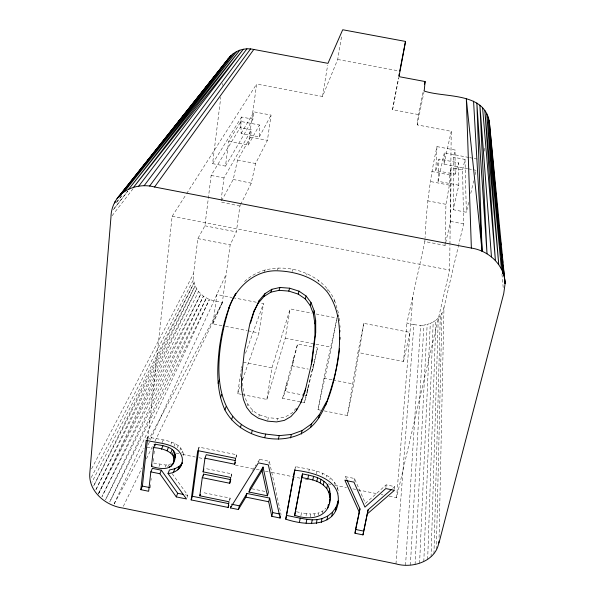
<?xml version="1.0" encoding="UTF-8"?>
<svg xmlns="http://www.w3.org/2000/svg" width="595" height="595" viewBox="0 0 595 595"><rect width="100%" height="100%" fill="white"/><g stroke="black" fill="none" stroke-linecap="round" stroke-linejoin="round"><path stroke-width="0.45" stroke-dasharray="2.98 2.23" d="M436.961 146.608L435.778 170.564L455.063 174.231L455.078 150.037L436.961 146.608C430.222 176.589 426.392 207.09 425.075 237.829M468.652 202.382L466.339 212.244L453.212 209.73L453.464 157.229L455.078 150.037M240.923 121.477L241.116 133.429L259.331 136.895L259.457 124.995L240.923 121.477L228.681 141.365L225.498 166.109L212.593 163.64L220.775 97.297M389.286 496.193L396.575 497.665L449.656 270.056L449.939 245.088M449.954 244.158L451.233 131.317L417.214 124.89L418.337 114.53L423.283 90.455M425.016 238.759L424.837 241.533L445.053 245.43L450.541 221.407L451.114 167.731L462.605 169.917L463.602 223.913L458.752 244.59M445.053 245.43L445.945 204.323L449.366 185.134L449.515 174.893L451.114 167.731M439.088 537.411L443.982 307.533L458.537 245.49M436.336 549.401L441.944 313.215L443.982 307.533M433.963 553.729L440.293 315.796L441.944 313.215M467.625 168.697L443.989 164.198L444.316 152.818L468.778 157.459M431.078 556.741L438.255 318.154L440.293 315.796M240.715 204.39L239.904 206.026L236.349 231.894L230.153 244.88L222.337 302.602L209.425 299.583L203.438 296.228L198.529 291.572L195.093 285.957L193.405 279.821L193.598 273.641L197.838 238.602L204.918 225.803L211.136 175.436L240.157 127.627L241.563 117.022L252.934 119.179L253.946 111.853L271.075 115.095L267.415 140.361L255.575 163.506L251.261 183.193L241.116 203.579M427.671 559.367L435.882 320.229L438.255 318.154M423.811 561.554L433.205 321.984L435.882 320.229M458.812 185.246L438.069 181.289L439.006 159.088L458.626 162.814L458.812 185.246L453.212 209.73M419.587 563.264L430.282 323.405L433.205 321.984M415.079 564.462L427.165 324.446L430.282 323.405M410.364 565.131L423.908 325.108L427.165 324.446M405.552 565.25L420.576 325.368L423.908 325.108M395.972 563.867L413.927 324.677L406.883 323.301L424.837 241.533M396.575 497.665L412.952 295.656M394.507 489.387L394.745 486.613L386.14 484.88L365.419 503.392L354.471 478.492L345.487 476.677L345.055 479.414M403.522 361.463L409.977 332.389L363.798 323.33L357.959 352.478L403.522 361.463L406.883 323.301M385.872 487.647L386.14 484.88M147.56 438.634L147.753 436.812C159.438 440.337 183.543 439.348 183.624 457.042M147.917 438.939L172.141 216.305L186.138 194.394M150.193 487.677L150.602 484.003M151.018 480.321L151.227 478.484M153.48 458.455L152.975 462.925L166.065 465.067L170.944 463.951M153.979 453.992L154.38 450.415M222.255 85.316L222.478 83.471M221.087 200.27L223.973 177.905L251.477 129.777L240.157 127.627M221.987 325.666L212.973 323.888L216.863 294.51L232.095 297.5M198.678 449.88L199.042 447.15L236.728 454.751L236.341 457.287M228.681 141.365L248.264 145.098L256.646 84.051L322.505 96.464L337.7 59.478L341.642 36.057M239.904 206.026L220.857 202.055L233.218 179.445L237.561 160.062L250.465 137.133L251.477 129.777M354.077 481.236L354.471 478.492M241.31 394.351L237.665 393.63L241.28 369.22M241.414 368.32L241.682 366.513M231.254 477.16L231.753 473.843L204.36 468.302M229.767 500.521L230.139 498.089L201.988 492.37M242.529 379.759L258.944 332.955L263.451 303.651L259.866 302.944M242.225 394.537L266.835 399.446L271.96 367.866L290.144 308.887L311.758 313.126M322.505 96.464L327.666 65.138M266.835 399.446L285.28 338.146L290.144 308.887M337.343 489.402L337.581 487.93C330.976 471.091 310.56 469.827 295.455 466.592L295.046 468.384M324.253 410.9L347.368 415.511L353.698 384.072L363.798 323.33M347.368 415.511L357.959 352.478M286.827 382.897L285.355 391.517L282.551 398.367L301.628 402.168M293.818 357.58L292.383 365.947L285.355 391.517L303.889 395.206M334.353 484.271L334.665 482.441M329.883 479.525L330.21 477.703M322.304 513.299L322.713 511.046L325.986 508.182M308.091 387.122L306.537 395.735L304.35 402.718L302.535 402.354M304.774 395.385L306.537 395.735L314.205 361.611M295.127 468.399L295.455 466.592M326.417 477.116L326.752 475.301M318.161 515.203L318.578 512.949L322.713 511.046M418.337 114.53L392.559 109.673L398.583 77.365M320.698 410.193L318.035 409.657L323.918 378.167L336.971 318.072L316.257 314.011M318.035 409.657L331.489 347.257L336.971 318.072M322.14 474.951L322.483 473.137M314.398 516.051L314.829 513.797L318.578 512.949M310.27 516.995L310.858 513.991L314.829 513.797M392.559 109.673L398.635 78.436M316.309 473.888L316.845 471.18M306.031 515.88L306.477 513.626L310.858 513.991M417.214 124.89L424.004 91.927M300.892 515.791L301.509 512.793L306.477 513.626M308.887 471.173L309.259 469.373M312.695 369.971L317.477 347.963L312.955 347.071M438.069 181.289L444.316 152.818M443.989 164.198L451.233 131.317M334.197 301.702L334.539 300.23C319.976 267.728 270.145 256.802 244.233 281.822M462.605 169.917L465.015 159.415L453.464 157.229M280.662 515.783L281.011 514.288L269.312 461.318L259.405 459.325L257.94 461.683M470.757 193.42L473.694 180.865M475.167 174.588L476.223 170.111M312.048 346.892L297.56 344.036L292.383 365.947L308.277 369.093M484.107 151.182L484.955 147.59M304.35 402.718L317.477 347.963M327.637 290.561L327.994 289.111M318.451 281.673L318.838 280.245M268.828 463.096L269.312 461.318M282.551 398.367L297.56 344.036M277.062 420.219L277.53 418.516L285.258 416.991L291.773 413.183L296.66 407.798M435.778 170.564L439.006 159.088M258.647 461.98L259.405 459.325M267.668 420.256L268.404 417.712L277.53 418.516M306.663 275.098L307.079 273.685M258.84 416.522L259.361 414.827C245.281 408.088 242.083 391.041 242.567 376.895M229.454 500.291L230.139 498.089M455.063 174.231L458.626 162.814M231.068 475.993L231.753 473.843M252.02 411.926L252.555 410.245M235.88 457.391L236.728 454.751M247.178 405.708L247.721 404.042M292.078 271.573L292.762 269.476M237.665 393.63L240.097 386.69M277.419 270.1L278.163 268.01M245.504 353.281L263.451 303.651M187.016 497.509L187.827 495.33L172.178 473.687M198.053 449.753L199.042 447.15M264.388 271.684L265.192 269.595M183.067 455.673L183.624 454.275M181.787 453.115L182.628 451.032M179.921 450.259L180.768 448.184M177.34 447.76L178.195 445.685M167.79 466.926L168.668 464.814M165.179 467.179L166.065 465.067M173.978 446.384L175.131 443.617M170.951 444.212L171.829 442.152M159.006 466.435L159.906 464.331M162.026 442.673L163.231 439.928M212.973 323.888L222.337 302.602L148.929 439.266M148.17 444.718L150.096 440.501M150.483 439.653L226.197 274.109M146.809 438.857L147.753 436.812M114.106 503.876L209.425 299.583L109.778 501.912L206.324 298.088L105.702 499.48M105.672 499.465L203.438 296.228L101.968 496.624L200.82 294.042L98.242 494.244L196.61 288.858L95.832 489.901M95.817 489.893L195.093 285.957L93.571 486.167L194.015 282.923L91.905 482.27M123.344 506.33L142.004 467.923M146.467 458.738L153.361 444.539M154.99 441.2L222.337 302.602M98.235 494.244L198.529 291.572M91.288 477.48L193.405 279.821M91.63 468.771L193.598 273.641M114.203 503.92L144.094 448.273M259.331 136.895L271.075 115.095M248.264 145.098L259.457 124.995M225.498 166.109L252.934 119.179M241.116 133.429L253.946 111.853M212.593 163.64L241.563 117.022M252.555 470.348L255.984 464.836M186.644 193.613L256.646 84.051M127.799 190.906L113.057 210.005L127.91 191.077M112.091 215.762L133.102 188.667M116.523 202.255L121.663 195.681M116.553 202.263L122.31 194.974M392.693 488.398L394.745 486.613M413.927 324.677L420.576 325.368M337.7 59.478L399.758 71.088M469.686 157.63L473.308 158.322M474.215 158.493L477.837 159.177M468.54 168.868L472.177 169.56M473.085 169.731L476.721 170.423M431.591 171.479L449.515 174.893M250.465 137.133L267.415 140.361M430.981 181.631L449.366 185.134M237.561 160.062L255.575 163.506M427.493 200.79L445.945 204.323M211.136 175.436L223.973 177.905M450.541 221.407L463.602 223.913M172.141 216.305L449.656 270.056M204.918 225.803L236.349 231.894M197.838 238.602L230.153 244.88M232.987 297.679L256.281 302.245M225.594 326.38L247.23 330.642M248.13 330.82L258.944 332.955M285.28 338.146L331.489 347.257M243.251 362.169L271.96 367.866M323.918 378.167L332.04 379.781M332.94 379.96L353.698 384.072M147.01 447.247L152.476 448.355M176.157 453.137L178.887 453.688M182.531 454.424L195.286 457.005M198.923 457.741L203.483 458.656M235.36 465.097L252.667 468.592M256.311 469.329L259.955 470.065M265.415 471.173L268.152 471.723M271.796 472.46L300.029 478.164M305.495 479.265L308.225 479.815M328.262 483.869L330.999 484.419M334.643 485.156L346.483 487.543M352.857 488.837L377.446 493.798M381.09 494.534L382.912 494.906M251.774 488.763L265.772 491.596M296.355 511.745L301.509 512.793M185.29 494.817L187.827 495.33M233.218 179.445L251.261 183.193M259.361 414.827L268.404 417.712M345.487 476.677L347.011 480.068M334.539 300.23L338.6 313.572M337.581 487.93L338.726 493.315M339.098 318.139L339.403 320.876M339.909 325.443L340.109 327.272M501.957 274.161L503.318 288.895M465.015 159.415L466.339 212.244"/><path stroke-width="0.89" d="M172.446 464.658C179.05 452.579 162.286 448.087 153.547 447.604L151.442 466.435C162.033 469.663 174 470.905 175.257 456.781C176.031 446.429 162.256 445.789 155.087 444.16L153.547 447.604M438.969 542.975L503.742 293.499L505.096 283.614L489.239 120.844C483.155 91.868 444.926 97.982 424.183 91.035L425.113 81.545L398.985 76.651L405.522 41.434L342.705 29.75L327.964 63.345L253.805 49.459C244.605 47.265 234.259 50.687 228.599 58.37L117.081 198.611C113.139 203.988 111.034 210.571 110.96 217.227L89.904 472.066C87.644 490.801 105.33 505.609 122.533 507.996L395.972 563.867C412.945 568.85 437.042 560.959 439.013 541.123M228.339 309.415C235.3 288.307 253.812 270.078 277.166 270.792C295.7 271.424 315.097 277.263 327.28 292.004C339.455 308.589 340.608 330.046 339.098 349.845C336.16 373.37 331.504 397.445 318.801 417.846C297.649 451.04 242.083 442.732 224.91 409.896C215.918 390.082 217.056 367.703 219.54 346.61C222.314 328.187 226.658 309.764 235.784 293.357M339.976 339.291L340.035 337.432M337.655 504.649C343.196 479.615 313.059 472.192 294.629 470.176L285.764 519.175C304.491 525.4 336.093 528.36 338.257 500.923L336.13 507.081L335.521 510.822M329.325 502.857C330.783 495.3 331.11 486.346 323.985 481.37C317.827 476.565 309.891 475.427 302.468 473.91L294.681 515.307C313.037 521.547 331.646 516.646 330.441 493.798M140.829 489.678L146.177 440.226C158.196 443.744 178.136 442.472 182.226 457.763C183.669 466.354 176.284 473.278 168.028 473.494L186.48 498.967L176.291 496.892L159.854 473.724L150.825 471.895L148.661 491.269L140.829 489.678L142.398 486.093L147.456 439.549M154.886 445.945L155.087 444.16M355.416 530.205L355.007 533.269L362.957 534.89L368.104 509.833L391.324 489.588M362.957 534.89L368.104 509.833M311.289 364.549L314.956 335.61L314.926 323.858L313.387 313.87L310.218 305.533L305.25 298.913L298.192 294.086L288.761 291.089L279.025 290.338L270.822 292.182L263.949 296.526L258.193 303.272L253.596 312.204L249.9 323.479L244.337 351.519L241.406 379.238L241.689 389.896L243.481 399.609L246.628 407.382L251.484 413.607L258.327 418.211L267.423 421.111L276.593 421.922L284.358 420.39L290.91 416.574L296.429 410.49L300.929 402.532L304.796 392.276L312.07 361.358L315.722 332.531L315.692 320.824L314.167 310.887L311.021 302.58L306.083 295.998L299.069 291.186L289.683 288.211L280.007 287.467L271.848 289.304L265.006 293.632L259.279 300.356L253.596 312.204M355.007 533.269L359.968 508.896L347.011 480.068M191.159 499.919L197.718 450.623L235.598 458.269L234.698 464.204L204.955 458.195L203.081 471.85L230.615 477.428L229.737 483.252L202.278 477.688L199.794 495.813L229.001 501.756L228.138 507.446L191.159 499.919L192.483 496.282L198.559 450.787M203.312 475.926L203.564 474.118L230.875 479.652M339.47 348.477C337.774 367.978 331.921 386.668 325.77 405.076M331.869 515.977L332.493 512.213L336.13 507.081M327.027 519.904L327.674 516.14L332.493 512.213M327.756 507.981L328.403 504.248M329.801 497.494L328.953 492.712L329.6 489.031M328.953 492.712L326.781 488.54L327.443 484.873M321.3 522.432L321.977 518.654L327.674 516.14M285.764 519.175L294.964 469.306M302.468 473.91L294.681 515.307M398.918 75.572L399.252 73.78M326.781 488.54L323.308 485.014L323.985 481.37M316.362 523.407L317.061 519.636L321.977 518.654M323.308 485.014L320.236 482.969L320.936 479.325M311.512 523.615L312.234 519.844L317.061 519.636M399.758 71.088L405.522 41.434M320.236 482.969L316.852 481.318L317.566 477.681M250.488 323.174L254.705 309.244M306.09 523.117L306.841 519.346L312.234 519.844M316.852 481.318L312.829 479.957L313.565 476.327M424.57 84.215L425.113 81.545M339.678 332.174L339.998 330.634M312.829 479.957L307.838 478.767L308.597 475.145M299.464 521.964L300.244 518.2L306.841 519.346M318.801 417.846L319.522 414.44L326.462 401.714M337.945 316.577L338.272 315.075M359.968 508.896L355.512 529.446L363.419 531.052M310.679 427.433L311.438 423.99L319.522 414.44M301.293 434.06L302.096 430.594L311.438 423.99M230.853 506.434L230.406 507.907L238.357 509.528L239.45 505.832L246.947 493.471L269.654 498.082L268.709 501.764L271.789 516.334L280.133 518.029L280.483 516.534M300.929 402.532L301.747 399.193M290.516 437.927L291.379 434.462L302.096 430.594M271.789 516.334L272.711 512.6L269.654 498.082M296.429 410.49L296.853 408.81M314.926 323.858L315.692 320.824M267.445 495.791L268.397 492.132L263.035 467.053L250.026 488.406L248.985 492.043L267.445 495.791L262.045 470.63L263.035 467.053M313.387 313.87L314.167 310.887M278.341 439.088L279.263 435.622L291.379 434.462M310.218 305.533L311.021 302.58M305.25 298.913L306.083 295.998M264.723 437.556L265.712 434.097L279.263 435.622M238.357 509.528L245.891 497.13L246.947 493.471M229.581 306.477C215.903 348.923 204.978 424.064 265.712 434.097M298.192 294.086L299.069 291.186M251.365 433.651L252.421 430.215M329.444 500.849L329.972 499.146M228.138 507.446L228.822 505.237M229.737 483.252L230.652 480.373M234.698 464.204L235.263 462.434M288.761 291.089L289.683 288.211M240.291 427.76L241.406 424.354M279.025 290.338L280.007 287.467M231.477 419.862L232.645 416.485M199.794 495.813L200.307 494.363M270.822 292.182L271.848 289.304M202.278 477.688L203.564 474.118M224.91 409.896L226.115 406.563M203.081 471.85L203.847 469.723M263.949 296.526L265.006 293.632M204.955 458.195L206.234 454.692L234.928 460.485M258.193 303.272L259.279 300.356M220.47 397.735L221.712 394.448M303.034 395.787L305.599 388.974M176.291 496.892L177.689 493.27L161.342 470.191L152.365 468.369L150.825 471.895M218.075 383.202L219.332 379.974M179.445 468.28L182.159 462.806L180.761 466.324M177.749 469.924L179.155 466.398L180.843 464.755M173.42 472.304L174.848 468.771L179.155 466.398M168.028 473.494L169.478 469.953L174.848 468.771M171.174 466.242L172.044 464.137M173.829 460.277L175.257 456.781M169.493 467.469L170.073 466.063M173.844 458.172L175.28 454.684M173.376 456.216L174.811 452.736M172.379 454.431L173.822 450.958M170.839 452.862L172.29 449.389M159.854 473.724L161.342 470.191M234.958 295.418L235.561 293.975M167.039 450.727L168.511 447.269M161.468 449.203L162.971 445.752M151.442 466.435L152.052 465.03M248.985 492.043L262.045 470.63M230.406 507.907L258.394 462.865L268.352 464.873L280.133 518.029M226.725 61.337L228.599 58.37L182.137 117.156M138.754 186.109L243.318 49.236L133.57 187.276L239.852 50.158L128.713 189.158L236.579 51.564L124.288 191.716L233.575 53.431L120.383 194.892L230.897 55.714L117.081 198.611C125.582 187.321 141.231 183.424 154.551 187.001L253.805 49.459M149.65 186.027L250.562 48.916M144.146 185.692L246.91 48.82M214.163 77.402L215.881 75.208M217.019 73.75L218.164 72.293M219.302 70.827L220.447 69.37L219.243 70.768M120.183 195.539L125.917 188.28M128.215 185.38L127.062 186.83L128.267 185.387M135.667 175.949L144.273 165.06M145.425 163.61L146.571 162.152M147.716 160.702L148.862 159.252M151.732 155.622L162.628 141.833M163.781 140.383L164.927 138.933M166.072 137.482L180.992 118.606M120.778 194.818L123.656 191.196M124.809 189.738L125.962 188.288M138.628 172.334L144.384 165.075M145.537 163.625L146.69 162.175M156.478 149.843L162.814 141.863M163.967 140.413L165.12 138.962M166.265 137.512L167.418 136.062M174.328 127.352L181.237 118.65M182.39 117.2L183.543 115.742M184.695 114.292L185.848 112.842M192.178 104.861L199.667 95.431M200.82 93.98L201.965 92.53M203.118 91.08L204.271 89.629M210.028 82.378L218.09 72.218M221.548 67.867L222.694 66.417M367.658 513.597L394.426 490.317L385.783 488.569L364.958 507.133L353.951 482.143L344.914 480.321L359.477 512.652M154.551 187.001L471.366 248.078C488.919 250.651 504.731 265.251 505.096 283.614L503.712 270.703M301.68 477.525L307.838 478.767M245.891 497.13L268.709 501.764M142.398 486.093L149.323 487.498M177.689 493.27L183.602 494.475M192.483 496.282L228.376 503.578M231.529 504.225L239.45 505.832M272.711 512.6L279.353 513.954M286.612 515.426L300.244 518.2M500.053 236.579L500.246 238.424M500.64 242.113L500.938 244.88M501.332 248.569L501.533 250.413M501.927 254.102L502.225 256.869M502.522 259.636L502.82 262.402M503.117 265.169L503.511 268.858M491.47 256.884L479.89 105.174L487.007 253.775L476.87 102.98L482.106 251.239L466.324 98.941L471.366 248.078M482.575 107.74L495.404 260.513L484.858 110.618L498.751 264.582L486.717 113.771L501.429 269.014L488.116 117.126L503.028 273.834L489.239 120.844L489.447 124.236M473.568 101.187L482.106 251.239M115.594 201.348L114.448 202.798L115.594 201.348"/></g></svg>
